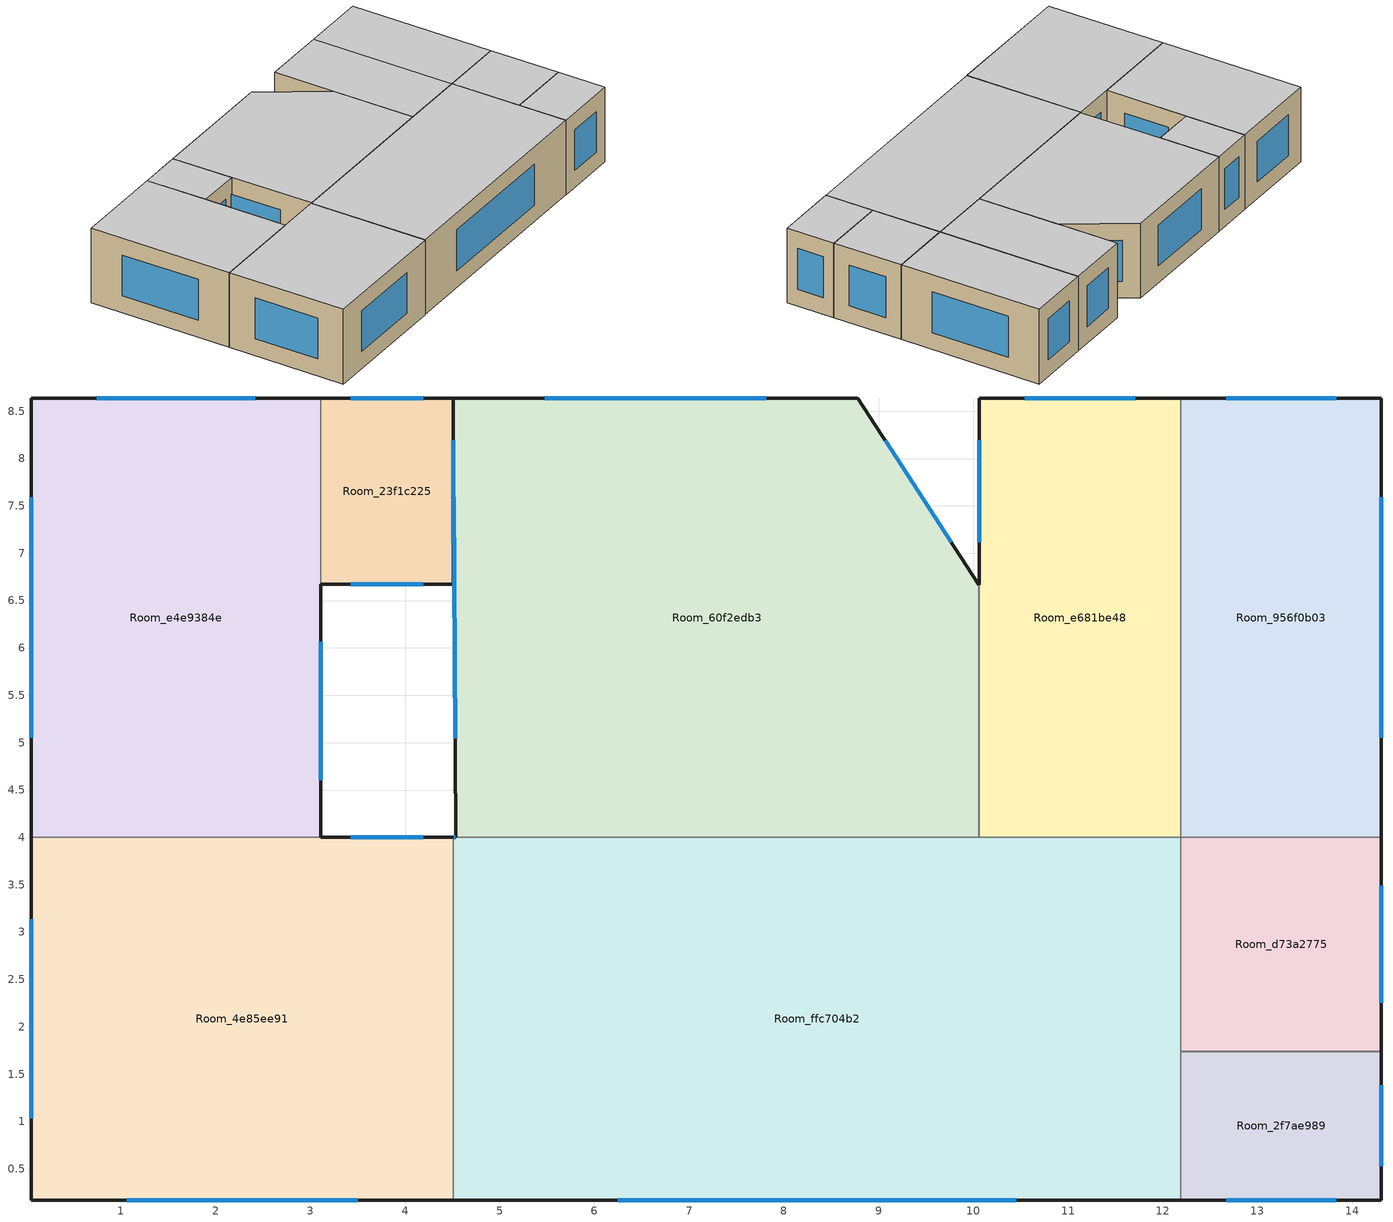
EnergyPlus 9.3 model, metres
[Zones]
Room_23f1c225
 floor adiabatic (Generic Interior Floor): 4.51,8.64 4.51,6.67 3.11,6.67 3.11,8.64 z0
 wall outside (Generic Exterior Wall): 3.11,6.67 4.51,6.67 4.51,8.64 3.11,8.64 z0:2.5
 wall to Room_e4e9384e (Generic Interior Wall): 3.11,8.64 3.11,6.67 z0:2.5
 window (Generic Double Pane): 3.43,6.67 4.19,6.67 / 4.51,7.12 4.51,8.19 / 4.19,8.64 3.43,8.64 z0.57:1.93
 ceiling adiabatic (Generic Interior Ceiling): 4.51,6.67 4.51,8.64 3.11,8.64 3.11,6.67 z2.5
Room_2f7ae989
 floor adiabatic (Generic Interior Floor): 14.31,1.74 14.31,0.17 12.19,0.17 12.19,1.74 z0
 wall outside (Generic Exterior Wall): 12.19,0.17 14.31,0.17 14.31,1.74 z0:2.5
 wall to Room_d73a2775 (Generic Interior Wall): 14.31,1.74 12.19,1.74 z0:2.5
 wall to Room_ffc704b2 (Generic Interior Wall): 12.19,1.74 12.19,0.17 z0:2.5
 window (Generic Double Pane): 12.67,0.17 13.83,0.17 / 14.31,0.53 14.31,1.38 z0.57:1.93
 ceiling adiabatic (Generic Interior Ceiling): 14.31,0.17 14.31,1.74 12.19,1.74 12.19,0.17 z2.5
Room_4e85ee91
 floor adiabatic (Generic Interior Floor): 4.51,4 4.51,0.17 0.05,0.17 0.05,4 z0
 wall outside (Generic Exterior Wall): 4.51,4 3.11,4 / 0.05,4 0.05,0.17 4.51,0.17 z0:2.5
 wall to Room_ffc704b2 (Generic Interior Wall): 4.51,0.17 4.51,4 z0:2.5
 wall to Room_e4e9384e (Generic Interior Wall): 3.11,4 0.05,4 z0:2.5
 window (Generic Double Pane): 1.06,0.17 3.5,0.17 / 4.19,4 3.43,4 / 0.05,3.13 0.05,1.04 z0.57:1.93
 ceiling adiabatic (Generic Interior Ceiling): 4.51,0.17 4.51,4 0.05,4 0.05,0.17 z2.5
Room_60f2edb3
 floor adiabatic (Generic Interior Floor): 8.78,8.64 10.06,6.67 10.06,4 4.53,4 4.51,8.64 z0
 wall outside (Generic Exterior Wall): 10.06,6.67 8.78,8.64 4.51,8.64 4.53,4 z0:2.5
 wall to Room_ffc704b2 (Generic Interior Wall): 4.53,4 10.06,4 z0:2.5
 wall to Room_e681be48 (Generic Interior Wall): 10.06,4 10.06,6.67 z0:2.5
 window (Generic Double Pane): 9.77,7.11 9.07,8.19 / 7.81,8.64 5.48,8.64 / 4.52,7.59 4.53,5.05 z0.57:1.93
 ceiling adiabatic (Generic Interior Ceiling): 4.53,4 10.06,4 10.06,6.67 8.78,8.64 4.51,8.64 z2.5
Room_956f0b03
 floor adiabatic (Generic Interior Floor): 14.31,8.64 14.31,4 12.19,4 12.19,8.64 z0
 wall outside (Generic Exterior Wall): 14.31,4 14.31,8.64 12.19,8.64 z0:2.5
 wall to Room_d73a2775 (Generic Interior Wall): 12.19,4 14.31,4 z0:2.5
 wall to Room_e681be48 (Generic Interior Wall): 12.19,8.64 12.19,4 z0:2.5
 window (Generic Double Pane): 14.31,5.05 14.31,7.59 / 13.83,8.64 12.67,8.64 z0.57:1.93
 ceiling adiabatic (Generic Interior Ceiling): 14.31,4 14.31,8.64 12.19,8.64 12.19,4 z2.5
Room_d73a2775
 floor adiabatic (Generic Interior Floor): 14.31,4 14.31,1.74 12.19,1.74 12.19,4 z0
 wall outside (Generic Exterior Wall): 14.31,1.74 14.31,4 z0:2.5
 wall to Room_ffc704b2 (Generic Interior Wall): 12.19,4 12.19,1.74 z0:2.5
 window (Generic Double Pane): 14.31,2.25 14.31,3.49 z0.57:1.93
 ceiling adiabatic (Generic Interior Ceiling): 14.31,1.74 14.31,4 12.19,4 12.19,1.74 z2.5
Room_e4e9384e
 floor adiabatic (Generic Interior Floor): 3.11,8.64 3.11,4 0.05,4 0.05,8.64 z0
 wall outside (Generic Exterior Wall): 3.11,4 3.11,6.67 / 3.11,8.64 0.05,8.64 0.05,4 z0:2.5
 window (Generic Double Pane): 3.11,4.6 3.11,6.07 / 2.42,8.64 0.74,8.64 / 0.05,7.59 0.05,5.05 z0.57:1.93
 ceiling adiabatic (Generic Interior Ceiling): 3.11,4 3.11,8.64 0.05,8.64 0.05,4 z2.5
Room_e681be48
 floor adiabatic (Generic Interior Floor): 12.19,8.64 12.19,4 10.06,4 10.06,8.64 z0
 wall outside (Generic Exterior Wall): 12.19,8.64 10.06,8.64 10.06,6.67 z0:2.5
 wall to Room_ffc704b2 (Generic Interior Wall): 10.06,4 12.19,4 z0:2.5
 window (Generic Double Pane): 11.71,8.64 10.54,8.64 / 10.06,8.19 10.06,7.11 z0.57:1.93
 ceiling adiabatic (Generic Interior Ceiling): 12.19,4 12.19,8.64 10.06,8.64 10.06,4 z2.5
Room_ffc704b2
 floor adiabatic (Generic Interior Floor): 12.19,4 12.19,0.17 4.51,0.17 4.51,4 z0
 wall outside (Generic Exterior Wall): 4.51,0.17 12.19,0.17 / 4.53,4 4.51,4 z0:2.5
 window (Generic Double Pane): 6.25,0.17 10.45,0.17 / 4.53,4 4.52,4 z0.57:1.93
 ceiling adiabatic (Generic Interior Ceiling): 12.19,0.17 12.19,4 4.51,4 4.51,0.17 z2.5
[Building]
Building 1: North Axis {deg}=-0; Terrain=City; Solar Distribution=FullExteriorWithReflections
[Site:Location]
Site 1: Latitude {deg}=0; Longitude {deg}=0; Time Zone {hr}=0; Elevation {m}=0
[SizingPeriod:DesignDay] Day of Month=21; Dry-Bulb Temperature Range Modifier Type=DefaultMultipliers; Barometric Pressure {Pa}=101253; Rain Indicator=No; Snow Indicator=No; Daylight Saving Time Indicator=No
Name | Month | Day Type | Maximum Dry-Bulb Temperature {C} | Daily Dry-Bulb Temperature Range {deltaC} | Humidity Condition Type | Wetbulb or DewPoint at Maximum Dry-Bulb {C} | Wind Speed {m/s} | Wind Direction {deg} | Solar Model Indicator | ASHRAE Clear Sky Optical Depth for Beam Irradiance (taub) | ASHRAE Clear Sky Optical Depth for Diffuse Irradiance (taud) | Enthalpy at Maximum Dry-Bulb {J/kg} | Sky Clearness
Boston Logan IntL Arpt Ann Clg .4% Condns DB=>MWB | 7 | SummerDesignDay | 32.7 | 8.4 | Wetbulb | 22.9 | 6.3 | 270 | ASHRAETau | 0.488 | 1.95
Boston Logan IntL Arpt Ann Clg .4% Condns DP=>MDB | 7 | SummerDesignDay | 27.3 | 8.4 | Dewpoint | 22.8 | 6.3 | 270 | ASHRAETau | 0.488 | 1.95
Boston Logan IntL Arpt Ann Clg .4% Condns Enth=>MDB | 7 | SummerDesignDay | 30.6 | 8.4 | Enthalpy |  | 6.3 | 270 | ASHRAETau | 0.488 | 1.95 | 74100
Boston Logan IntL Arpt Ann Clg .4% Condns WB=>MDB | 7 | SummerDesignDay | 30.2 | 8.4 | Wetbulb | 24.6 | 6.3 | 270 | ASHRAETau | 0.488 | 1.95
Boston Logan IntL Arpt Ann Htg 99.6% Condns DB | 1 | WinterDesignDay | -13.6 | 0 | Wetbulb | -13.6 | 7.2 | 320 | ASHRAEClearSky |  |  |  | 0
Boston Logan IntL Arpt Ann Htg Wind 99.6% Condns WS=>MCDB | 1 | WinterDesignDay | 2.1 | 0 | Wetbulb | 2.1 | 14.1 | 320 | ASHRAEClearSky |  |  |  | 0
Boston Logan IntL Arpt Ann Hum_n 99.6% Condns DP=>MCDB | 1 | WinterDesignDay | -12 | 0 | Dewpoint | -24.4 | 7.2 | 320 | ASHRAEClearSky |  |  |  | 0
[Material] Thermal Absorptance=0.9
Name | Roughness | Thickness {m} | Conductivity {W/m-K} | Density {kg/m3} | Specific Heat {J/kg-K} | Solar Absorptance | Visible Absorptance
Generic 50mm Insulation | MediumRough | 0.05 | 0.03 | 43 | 1210 | 0.7 | 0.7
Generic Acoustic Tile | MediumSmooth | 0.02 | 0.06 | 368 | 590 | 0.2 | 0.2
Generic Brick | MediumRough | 0.1 | 0.9 | 1920 | 790 | 0.65 | 0.65
Generic Ceiling Air Gap | Smooth | 0.1 | 0.556 | 1.28 | 1000 | 0.7 | 0.7
Generic Gypsum Board | MediumSmooth | 0.0127 | 0.16 | 800 | 1090 | 0.5 | 0.5
Generic LW Concrete | MediumRough | 0.1 | 0.53 | 1280 | 840 | 0.8 | 0.8
Generic Wall Air Gap | Smooth | 0.1 | 0.667 | 1.28 | 1000 | 0.7 | 0.7
[WindowMaterial:Gas]
Generic Window Air Gap: Gas Type=Air; Thickness {m}=0.0127
[WindowMaterial:Glazing] Optical Data Type=SpectralAverage; Thickness {m}=0.006; Infrared Transmittance at Normal Incidence=0; Front Side Infrared Hemispherical Emissivity=0.84; Conductivity {W/m-K}=1; Dirt Correction Factor for Solar and Visible Transmittance=1; Solar Diffusing=No
Name | Solar Transmittance at Normal Incidence | Front Side Solar Reflectance at Normal Incidence | Back Side Solar Reflectance at Normal Incidence | Visible Transmittance at Normal Incidence | Front Side Visible Reflectance at Normal Incidence | Back Side Visible Reflectance at Normal Incidence | Back Side Infrared Hemispherical Emissivity
Generic Clear Glass | 0.77 | 0.07 | 0.07 | 0.88 | 0.08 | 0.08 | 0.84
Generic Low-e Glass | 0.45 | 0.36 | 0.36 | 0.71 | 0.21 | 0.21 | 0.047
[Construction]
Generic Double Pane: Generic Low-e Glass, Generic Window Air Gap, Generic Clear Glass
Generic Exterior Wall: Generic Brick, Generic LW Concrete, Generic 50mm Insulation, Generic Wall Air Gap, Generic Gypsum Board
Generic Interior Ceiling: Generic LW Concrete, Generic Ceiling Air Gap, Generic Acoustic Tile
Generic Interior Floor: Generic Acoustic Tile, Generic Ceiling Air Gap, Generic LW Concrete
Generic Interior Wall: Generic Gypsum Board, Generic Wall Air Gap, Generic Gypsum Board
[Zone]
Room_23f1c225; Room_2f7ae989; Room_4e85ee91; Room_60f2edb3; Room_956f0b03; Room_d73a2775; Room_e4e9384e; Room_e681be48; Room_ffc704b2
[ZoneControl:Thermostat]
Name | Zone or ZoneList | Control Type Schedule | Control 1
Room_23f1c225 Thermostat | Room_23f1c225 | Room_23f1c225 Thermostat Schedule | Thermostat Setpoint Dual Setpoint 1
Room_2f7ae989 Thermostat | Room_2f7ae989 | Room_2f7ae989 Thermostat Schedule | Thermostat Setpoint Dual Setpoint 7
Room_4e85ee91 Thermostat | Room_4e85ee91 | Room_4e85ee91 Thermostat Schedule | Thermostat Setpoint Dual Setpoint 9
Room_60f2edb3 Thermostat | Room_60f2edb3 | Room_60f2edb3 Thermostat Schedule | Thermostat Setpoint Dual Setpoint 5
Room_956f0b03 Thermostat | Room_956f0b03 | Room_956f0b03 Thermostat Schedule | Thermostat Setpoint Dual Setpoint 2
Room_d73a2775 Thermostat | Room_d73a2775 | Room_d73a2775 Thermostat Schedule | Thermostat Setpoint Dual Setpoint 6
Room_e4e9384e Thermostat | Room_e4e9384e | Room_e4e9384e Thermostat Schedule | Thermostat Setpoint Dual Setpoint 4
Room_e681be48 Thermostat | Room_e681be48 | Room_e681be48 Thermostat Schedule | Thermostat Setpoint Dual Setpoint 3
Room_ffc704b2 Thermostat | Room_ffc704b2 | Room_ffc704b2 Thermostat Schedule | Thermostat Setpoint Dual Setpoint 8
[ThermostatSetpoint:DualSetpoint] Heating Setpoint Temperature Schedule=Generic Office Heating; Cooling Setpoint Temperature Schedule=Generic Office Cooling
Thermostat Setpoint Dual Setpoint 1; Thermostat Setpoint Dual Setpoint 7; Thermostat Setpoint Dual Setpoint 9; Thermostat Setpoint Dual Setpoint 5; Thermostat Setpoint Dual Setpoint 2; Thermostat Setpoint Dual Setpoint 6; Thermostat Setpoint Dual Setpoint 4; Thermostat Setpoint Dual Setpoint 3; Thermostat Setpoint Dual Setpoint 8
[ZoneHVAC:IdealLoadsAirSystem] Maximum Heating Supply Air Temperature {C}=50; Minimum Cooling Supply Air Temperature {C}=13; Heating Limit=LimitCapacity; Maximum Sensible Heating Capacity {W}=Autosize; Cooling Limit=LimitFlowRateAndCapacity; Maximum Cooling Air Flow Rate {m3/s}=Autosize; Maximum Total Cooling Capacity {W}=Autosize; Design Specification Outdoor Air Object=Generic Office Ventilation; Demand Controlled Ventilation Type=None; Outdoor Air Economizer Type=DifferentialDryBulb; Sensible Heat Recovery Effectiveness=0; Latent Heat Recovery Effectiveness=0
Room_23f1c225 Ideal Loads Air System; Room_2f7ae989 Ideal Loads Air System; Room_4e85ee91 Ideal Loads Air System; Room_60f2edb3 Ideal Loads Air System; Room_956f0b03 Ideal Loads Air System; Room_d73a2775 Ideal Loads Air System; Room_e4e9384e Ideal Loads Air System; Room_e681be48 Ideal Loads Air System; Room_ffc704b2 Ideal Loads Air System
[DesignSpecification:OutdoorAir]
Generic Office Ventilation: Outdoor Air Method=Sum; Outdoor Air Flow per Person {m3/s-person}=0.00236; Outdoor Air Flow per Zone Floor Area {m3/s-m2}=0.000305; Outdoor Air Flow per Zone {m3/s}=0; Outdoor Air Flow Air Changes per Hour {1/hr}=0
[Zone equipment]
Room_23f1c225: Room_23f1c225 Ideal Loads Air System
Room_2f7ae989: Room_2f7ae989 Ideal Loads Air System
Room_4e85ee91: Room_4e85ee91 Ideal Loads Air System
Room_60f2edb3: Room_60f2edb3 Ideal Loads Air System
Room_956f0b03: Room_956f0b03 Ideal Loads Air System
Room_d73a2775: Room_d73a2775 Ideal Loads Air System
Room_e4e9384e: Room_e4e9384e Ideal Loads Air System
Room_e681be48: Room_e681be48 Ideal Loads Air System
Room_ffc704b2: Room_ffc704b2 Ideal Loads Air System
[Sizing:Zone] Zone Cooling Design Supply Air Temperature Input Method=SupplyAirTemperature; Zone Cooling Design Supply Air Temperature {C}=14; Zone Cooling Design Supply Air Temperature Difference {deltaC}=11.11; Zone Heating Design Supply Air Temperature Input Method=SupplyAirTemperature; Zone Heating Design Supply Air Temperature {C}=40; Zone Heating Design Supply Air Temperature Difference {deltaC}=11.11; Zone Cooling Design Supply Air Humidity Ratio {kgWater/kgDryAir}=0.0085; Zone Heating Design Supply Air Humidity Ratio {kgWater/kgDryAir}=0.008; Design Specification Outdoor Air Object=Generic Office Ventilation; Cooling Design Air Flow Method=DesignDay; Cooling Design Air Flow Rate {m3/s}=0; Cooling Minimum Air Flow per Zone Floor Area {m3/s-m2}=0.000762; Cooling Minimum Air Flow {m3/s}=0; Cooling Minimum Air Flow Fraction=0; Heating Design Air Flow Method=DesignDay; Heating Design Air Flow Rate {m3/s}=0; Heating Maximum Air Flow per Zone Floor Area {m3/s-m2}=0.002032; Heating Maximum Air Flow {m3/s}=0.141576; Heating Maximum Air Flow Fraction=0.3; Account for Dedicated Outdoor Air System=No
Room_23f1c225; Room_2f7ae989; Room_4e85ee91; Room_60f2edb3; Room_956f0b03; Room_d73a2775; Room_e4e9384e; Room_e681be48; Room_ffc704b2
[Schedule:Compact]
Room_23f1c225 Thermostat Schedule; Room_2f7ae989 Thermostat Schedule; Room_4e85ee91 Thermostat Schedule; Room_60f2edb3 Thermostat Schedule; Room_956f0b03 Thermostat Schedule; Room_d73a2775 Thermostat Schedule; Room_e4e9384e Thermostat Schedule; Room_e681be48 Thermostat Schedule; Room_ffc704b2 Thermostat Schedule: Through: 12/31, For: AllDays, Until: 24:00, 4
[Schedule:Day:Interval]
Schedule Day 4; OfficeMedium HTGSETP_SCH_YES_OPTIMUM_Default_SmrDsn 1; OfficeMedium HTGSETP_SCH_YES_OPTIMUM_Default 1: No, 24:00, 15.6
Schedule Day 5: No, 05:00, 15.6, 06:00, 17.8, 07:00, 20, 22:00, 21, 24:00, 15.6
Schedule Day 6: No, 05:00, 15.6, 06:00, 17.8, 07:00, 20, 17:00, 21, 24:00, 15.6
OfficeMedium HTGSETP_SCH_YES_OPTIMUM_WntrDsn 1: No, 05:00, 15.6, 06:00, 17.6, 07:00, 19.6, 22:00, 21, 24:00, 15.6
Schedule Day 10; OfficeMedium CLGSETP_SCH_YES_OPTIMUM_Default_WntrDsn 1; OfficeMedium CLGSETP_SCH_YES_OPTIMUM_Default 1: No, 24:00, 26.7
Schedule Day 11: No, 05:00, 26.7, 06:00, 25.6, 07:00, 25, 22:00, 24, 24:00, 26.7
Schedule Day 12: No, 05:00, 26.7, 06:00, 25.7, 07:00, 25, 17:00, 24, 24:00, 26.7
OfficeMedium CLGSETP_SCH_YES_OPTIMUM_SmrDsn 1: No, 05:00, 26.7, 06:00, 25.7, 07:00, 25, 22:00, 24, 24:00, 26.7
[Schedule:Week:Daily]
Generic Office Heating Week Rule - Jan1-Dec31: Schedule Day 4, Schedule Day 5, Schedule Day 5, Schedule Day 5, Schedule Day 5, Schedule Day 5, Schedule Day 6, OfficeMedium HTGSETP_SCH_YES_OPTIMUM_Default 1, OfficeMedium HTGSETP_SCH_YES_OPTIMUM_Default_SmrDsn 1, OfficeMedium HTGSETP_SCH_YES_OPTIMUM_WntrDsn 1, Schedule Day 4, Schedule Day 4
Generic Office Cooling Week Rule - Jan1-Dec31: Schedule Day 10, Schedule Day 11, Schedule Day 11, Schedule Day 11, Schedule Day 11, Schedule Day 11, Schedule Day 12, OfficeMedium CLGSETP_SCH_YES_OPTIMUM_Default 1, OfficeMedium CLGSETP_SCH_YES_OPTIMUM_SmrDsn 1, OfficeMedium CLGSETP_SCH_YES_OPTIMUM_Default_WntrDsn 1, Schedule Day 10, Schedule Day 10
[Schedule:Year]
Generic Office Heating: Generic Office Heating Week Rule - Jan1-Dec31, 1, 1, 12, 31
Generic Office Cooling: Generic Office Cooling Week Rule - Jan1-Dec31, 1, 1, 12, 31
